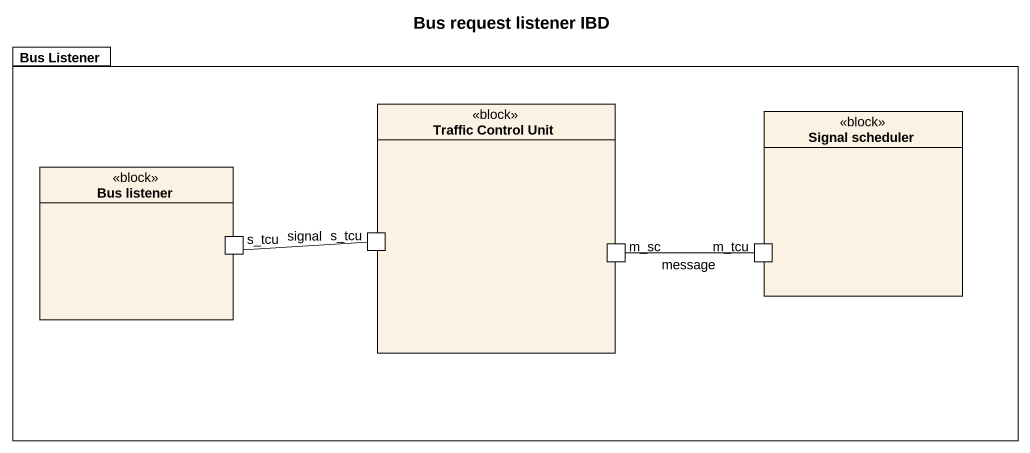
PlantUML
@startuml
title Bus request listener IBD
package "Bus Listener" as Bus_Listener {
  rectangle "Traffic Control Unit" as Traffic_Control_Unit <<block>> {
    port "s_tcu" as s_tcu_2
    port m_sc
  }
  rectangle "Signal scheduler" as Signal_scheduler <<block>> {
    port m_tcu
  }
  rectangle "Bus listener" as Bus_listener <<block>> {
    port s_tcu
  }
}
s_tcu -right- s_tcu_2 : signal
m_sc -right- m_tcu : message
@enduml
